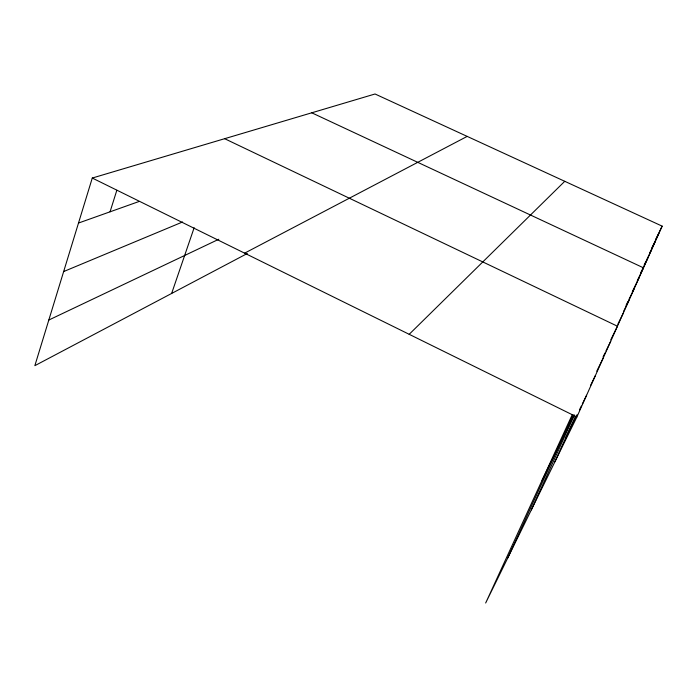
<?xml version="1.0" encoding="UTF-8"?>
<svg xmlns="http://www.w3.org/2000/svg" width="697" height="697" viewBox="0 0 697 697"><rect width="100%" height="100%" fill="white"/><g stroke="black" fill="none" stroke-linecap="round" stroke-linejoin="round"><path stroke-width="1.05" d="M572.193 414.776L485.661 603.01L576.881 416.998L662.15 226.133L375.038 93.99L92.274 178.04L34.85 365.672L247.33 253.49M110.048 211.818L116.835 190.272M171.636 293.454L194.149 227.727M554.925 461.762L575.217 416.754M531.323 509.908L574.467 414.933M507.782 557.905L573.152 414.95M655.52 239.733L662.15 226.133M651.817 247.94L658.857 233.495M649.77 252.784L655.372 241.31M644.237 264.834L646.093 261.026M647.016 259.118L651.669 249.604M640.77 272.666L647.722 258.43M637.311 280.551L643.514 267.848L311.759 112.801M632.336 291.59L639.018 277.911M626.072 305.321L627.988 301.409M628.947 299.457L634.2 288.697M623.432 311.725L629.025 300.276M617.83 324.262L623.458 312.744M542.039 480.372L573.831 415.368M610.816 339.744L617.437 326.213L224.643 138.694M603.071 356.89L604.979 352.978M605.937 351.027L610.72 341.251M596.78 371.161L603.393 357.648M590.699 385.153L595.386 375.578M565.563 438.169L577.029 414.767M579.425 409.897L581.333 405.994M582.291 404.042L586.586 395.269M409.191 334.316L564.762 181.307M244.612 253.159L467.182 136.394M48.825 320.028L218.814 239.245M63.654 271.56L182.588 221.977M78.5 223.049L138.869 201.555M92.274 178.04L576.881 416.998"/></g></svg>
